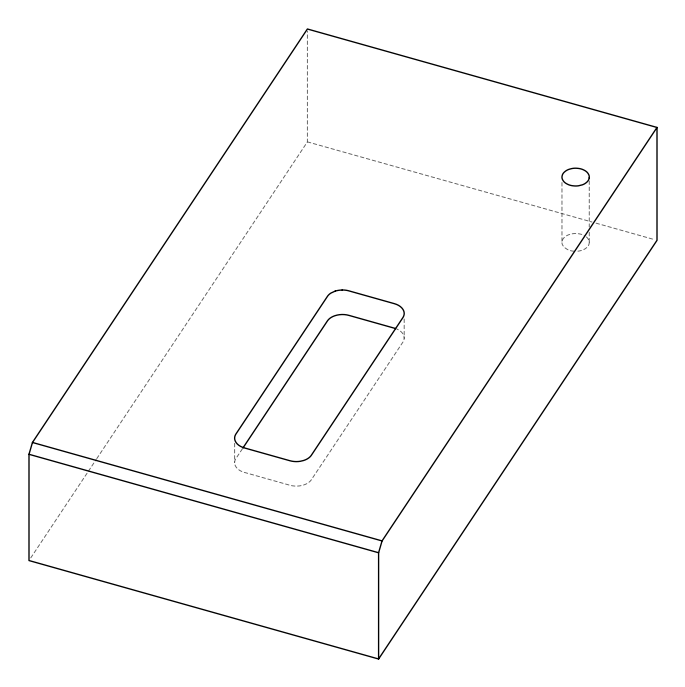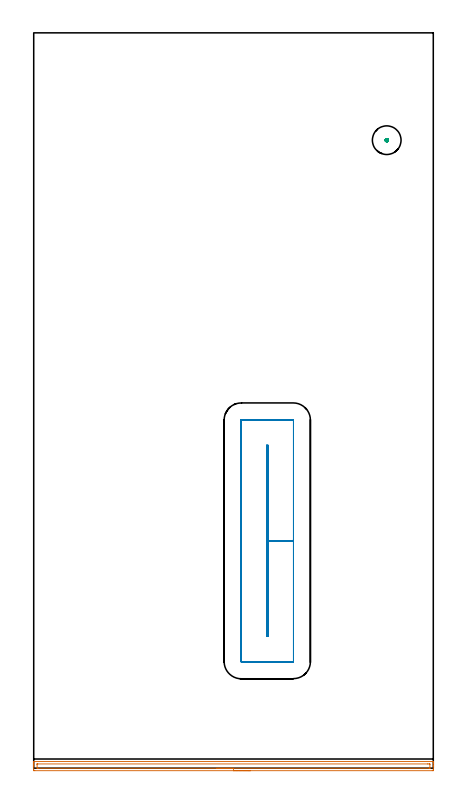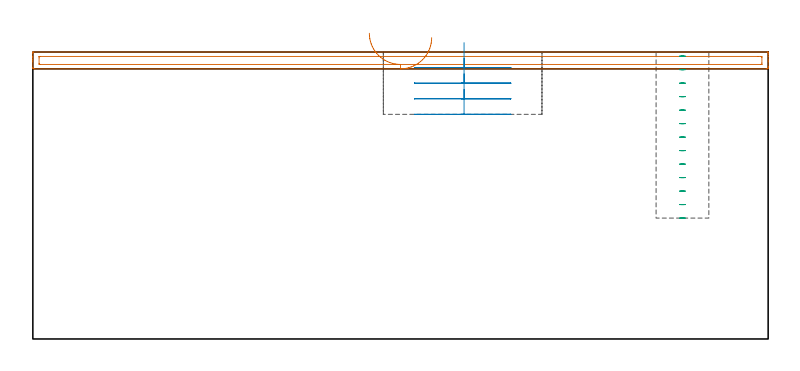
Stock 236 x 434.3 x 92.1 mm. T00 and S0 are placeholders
(PLAN: 3 operations, 2 tool changes, 9.7 min)
(1 AREA_MILL | FG_CHAMFER_SURFACE | UGT0205_001 | 3.97 min | 3441 mm3)
(2 MILL_RECTANGULAR_POCKET | POCKET_RECTANGULAR_STRAIGHT | UGT0201_104 | Follow Part, ap 5, ae 75% | 5.24 min | 164129 mm3)
(3 MILL_BLIND_HOLE_FROM_SOLID_MATERIAL | STEP1POCKET | UGT0201_133 | Spiral | 0.48 min | 11939 mm3)
(TOOL UGT0205_001 | Chamfer Mill 20 x 3 x 45 deg. | D20 FL50 Z2)
(TOOL UGT0201_104 | End Mill 20 mm | D20 FL22 Z2)
(TOOL UGT0201_133 | Carbide End Mill 15.0 | D15 FL30 Z4)
(OP 1 AREA_MILL)
G17 G21 G94 G90
T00 M6
G54
G17 G0 G90 X128. Y-1.5 S1061 M3
G43 Z102.1 H0
Z96.7
G94 G1 X127.962 Z95.828 F250.
X127.848 Z94.963
X127.659 Z94.112
X127.397 Z93.28
X127.063 Z92.474
X126.66 Z91.7
X126.192 Z90.964
X125.661 Z90.272
X125.071 Z89.629
X124.428 Z89.04
X123.736 Z88.508
X123. Z88.04
X122.226 Z87.637
X121.42 Z87.303
X120.588 Z87.041
X119.737 Z86.852
X118.872 Z86.738
X118. Z86.7
X0.609
X0.12 Y-1.494 Z86.703
X0.009 Y-1.491 Z86.705
X0. Y-1.01 Z87.185
Y0.758 Z88.952
Y1.32 Z89.517
Y1.642 Z89.838
Y2.204 Z90.4
Y2.526 Z90.721
Y3.543 Z91.743
X0.007 Y3.883 Z92.075
X0.009 Y3.897 Z92.088
X0.163 Y3.9 Z92.1
X235.837
X235.962 Y3.897 Z92.089
X235.969 Y3.886 Z92.078
X235.984 Y3.844 Z92.036
X235.995 Y3.555 Z91.754
Y3.151 Z91.351
X235.996 Y2.526 Z90.721
X235.997 Y1.326 Z89.523
X235.998 Y0.758 Z88.952
X235.999 Y-0.729 Z87.467
X235.997 Y-1.01 Z87.185
X235.991 Y-1.491 Z86.705
X235.88 Y-1.494 Z86.703
X235.391 Y-1.5 Z86.7
X118.
Y-0.086 Z88.114
X2.394 Y-0.085 Z88.115
X2.352 Y-0.084 Z88.116
X2.01 Y-0.071 Z88.129
X2.006 Y0.033 Z88.233
X2.001 Y0.263 Z88.463
Y2.032 Z90.232
X2.008 Y2.423 Z90.623
X2.01 Y2.472 Z90.672
X2.025 Y2.479 Z90.679
X2.075 Y2.482 Z90.682
X2.182 Y2.485 Z90.685
X2.394 Y2.486 Z90.686
X232.713
X233.606 Y2.485 Z90.685
X233.648 Y2.484 Z90.684
X233.986 Y2.467 Z90.667
X233.99 Y2.368 Z90.568
X233.995 Y2.14 Z90.34
X233.997 Y0.37 Z88.57
X233.991 Y-0.02 Z88.18
X233.989 Y-0.069 Z88.131
X233.974 Y-0.079 Z88.121
X233.925 Y-0.082 Z88.118
X233.819 Y-0.085 Z88.115
X233.606 Y-0.086 Z88.114
X118.
X117.129 Z88.152
X116.264 Z88.266
X115.412 Z88.455
X114.58 Z88.717
X113.774 Z89.051
X113. Z89.454
X112.264 Z89.923
X111.572 Z90.454
X110.929 Z91.043
X110.34 Z91.686
X109.809 Z92.378
X109.34 Z93.114
X108.937 Z93.888
X108.603 Z94.694
X108.341 Z95.526
X108.152 Z96.378
X108.038 Z97.243
X108. Z98.114
G0 Z102.1
M5
M2
(OP 2 MILL_RECTANGULAR_POCKET)
G17 G21 G94 G90
T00 M6
G54
G17 G0 G90 X138.4 Y104.394 S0 M3
G43 Z102.1 H0
Z95.1
G94 G1 Y134.25 Z87.1 F250.
Y190.7 F500.
X137.5
Y77.8
X138.4
Y134.25
X153.4
Y205.6
X153.395 Y205.655
X153.355 Y205.695
X153.3 Y205.7
X122.6
X122.545 Y205.695
X122.505 Y205.655
X122.5 Y205.6
Y62.9
X122.505 Y62.845
X122.545 Y62.805
X122.6 Y62.8
X153.3
X153.355 Y62.805
X153.395 Y62.845
X153.4 Y62.9
Y134.25
Y135.25
G0 X138.4 Y104.394 Z90.1
G1 Y134.25 Z82.1 F250.
Y190.7 F500.
X137.5
Y77.8
X138.4
Y134.25
X153.4
Y205.6
X153.395 Y205.655
X153.355 Y205.695
X153.3 Y205.7
X122.6
X122.545 Y205.695
X122.505 Y205.655
X122.5 Y205.6
Y62.9
X122.505 Y62.845
X122.545 Y62.805
X122.6 Y62.8
X153.3
X153.355 Y62.805
X153.395 Y62.845
X153.4 Y62.9
Y134.25
Y135.25
G0 X138.4 Y104.394 Z85.1
G1 Y134.25 Z77.1 F250.
Y190.7 F500.
X137.5
Y77.8
X138.4
Y134.25
X153.4
Y205.6
X153.395 Y205.655
X153.355 Y205.695
X153.3 Y205.7
X122.6
X122.545 Y205.695
X122.505 Y205.655
X122.5 Y205.6
Y62.9
X122.505 Y62.845
X122.545 Y62.805
X122.6 Y62.8
X153.3
X153.355 Y62.805
X153.395 Y62.845
X153.4 Y62.9
Y134.25
Y135.25
G0 X138.4 Y104.394 Z80.1
G1 Y134.25 Z72.1 F250.
Y190.7 F500.
X137.5
Y77.8
X138.4
Y134.25
X153.4
Y205.6
X153.395 Y205.655
X153.355 Y205.695
X153.3 Y205.7
X122.6
X122.545 Y205.695
X122.505 Y205.655
X122.5 Y205.6
Y62.9
X122.505 Y62.845
X122.545 Y62.805
X122.6 Y62.8
X153.3
X153.355 Y62.805
X153.395 Y62.845
X153.4 Y62.9
Y134.25
Y135.25
G0 Z102.1
M5
M2
(OP 3 MILL_BLIND_HOLE_FROM_SOLID_MATERIAL)
G17 G21 G94 G90
T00 M6
G54
G17 G0 G90 X208.5 Y370.9 S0 M3
G43 Z102.1 H0
Z90.769
G94 G3 X208.975 Y371.375 R0.475 F250.
X208.5 Y371.85 R0.475
X207.55 Y370.9 R0.95
X208.5 Y371.85 R-0.95
X208.025 Y371.375 R0.475
X208.5 Y370.9 R0.475
G0 Z86.438
G3 X208.975 Y371.375 R0.475
X208.5 Y371.85 R0.475
X207.55 Y370.9 R0.95
X208.5 Y371.85 R-0.95
X208.025 Y371.375 R0.475
X208.5 Y370.9 R0.475
G0 Z82.108
G3 X208.975 Y371.375 R0.475
X208.5 Y371.85 R0.475
X207.55 Y370.9 R0.95
X208.5 Y371.85 R-0.95
X208.025 Y371.375 R0.475
X208.5 Y370.9 R0.475
G0 Z77.777
G3 X208.975 Y371.375 R0.475
X208.5 Y371.85 R0.475
X207.55 Y370.9 R0.95
X208.5 Y371.85 R-0.95
X208.025 Y371.375 R0.475
X208.5 Y370.9 R0.475
G0 Z73.446
G3 X208.975 Y371.375 R0.475
X208.5 Y371.85 R0.475
X207.55 Y370.9 R0.95
X208.5 Y371.85 R-0.95
X208.025 Y371.375 R0.475
X208.5 Y370.9 R0.475
G0 Z69.115
G3 X208.975 Y371.375 R0.475
X208.5 Y371.85 R0.475
X207.55 Y370.9 R0.95
X208.5 Y371.85 R-0.95
X208.025 Y371.375 R0.475
X208.5 Y370.9 R0.475
G0 Z64.785
G3 X208.975 Y371.375 R0.475
X208.5 Y371.85 R0.475
X207.55 Y370.9 R0.95
X208.5 Y371.85 R-0.95
X208.025 Y371.375 R0.475
X208.5 Y370.9 R0.475
G0 Z60.454
G3 X208.975 Y371.375 R0.475
X208.5 Y371.85 R0.475
X207.55 Y370.9 R0.95
X208.5 Y371.85 R-0.95
X208.025 Y371.375 R0.475
X208.5 Y370.9 R0.475
G0 Z56.123
G3 X208.975 Y371.375 R0.475
X208.5 Y371.85 R0.475
X207.55 Y370.9 R0.95
X208.5 Y371.85 R-0.95
X208.025 Y371.375 R0.475
X208.5 Y370.9 R0.475
G0 Z51.792
G3 X208.975 Y371.375 R0.475
X208.5 Y371.85 R0.475
X207.55 Y370.9 R0.95
X208.5 Y371.85 R-0.95
X208.025 Y371.375 R0.475
X208.5 Y370.9 R0.475
G0 Z47.462
G3 X208.975 Y371.375 R0.475
X208.5 Y371.85 R0.475
X207.55 Y370.9 R0.95
X208.5 Y371.85 R-0.95
X208.025 Y371.375 R0.475
X208.5 Y370.9 R0.475
G0 Z43.131
G3 X208.975 Y371.375 R0.475
X208.5 Y371.85 R0.475
X207.55 Y370.9 R0.95
X208.5 Y371.85 R-0.95
X208.025 Y371.375 R0.475
X208.5 Y370.9 R0.475
G0 Z38.8
G3 X208.975 Y371.375 R0.475
X208.5 Y371.85 R0.475
X207.55 Y370.9 R0.95
X208.5 Y371.85 R-0.95
X208.025 Y371.375 R0.475
X208.5 Y370.9 R0.475
G0 Z102.1
M5
M2
